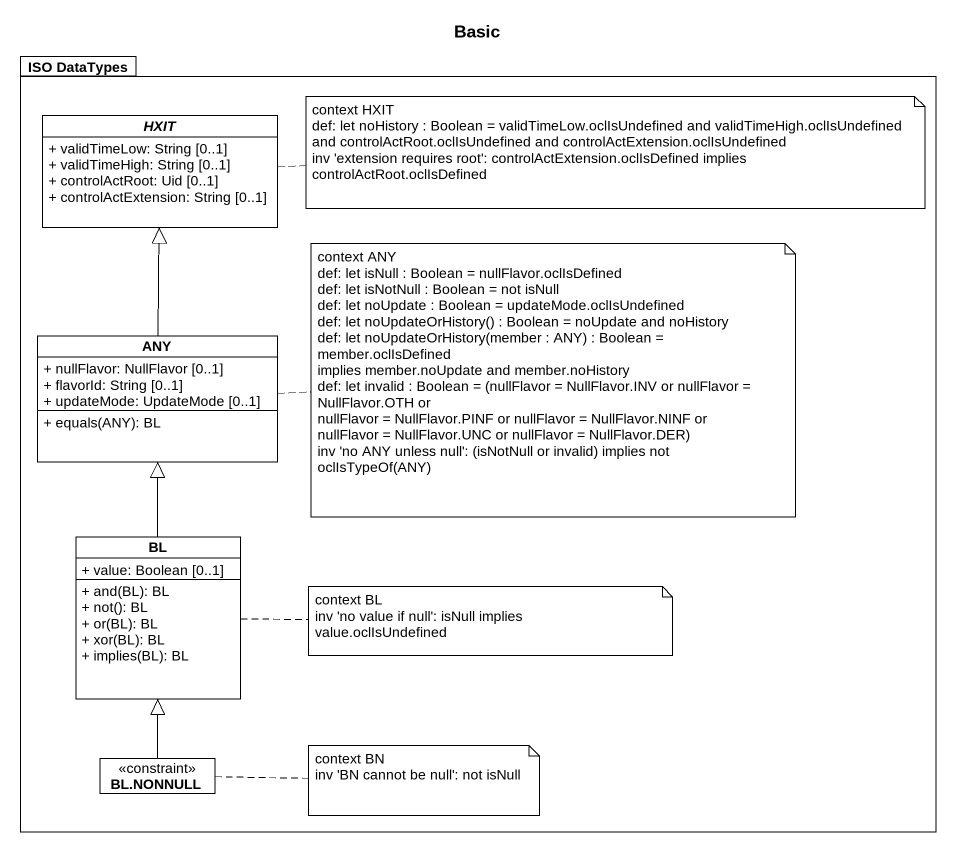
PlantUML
@startuml
title Basic
hide circle
hide empty members
skinparam classAttributeIconSize 0
package "ISO DataTypes" as ISO_DataTypes #FFFFFF {
  abstract class HXIT {
    + validTimeLow: String [0..1]
    + validTimeHigh: String [0..1]
    + controlActRoot: Uid [0..1]
    + controlActExtension: String [0..1]
  }
  class ANY {
    + nullFlavor: NullFlavor [0..1]
    + flavorId: String [0..1]
    + updateMode: UpdateMode [0..1]
    + equals(ANY): BL
  }
  class BL {
    + value: Boolean [0..1]
    + and(BL): BL
    + not(): BL
    + or(BL): BL
    + xor(BL): BL
    + implies(BL): BL
  }
  class "BL.NONNULL" as BL_NONNULL <<constraint>>
}
ANY -up-|> HXIT
BL -up-|> ANY
BL_NONNULL -up-|> BL
note right of HXIT
  context HXIT
  def: let noHistory : Boolean = validTimeLow.oclIsUndefined and validTimeHigh.oclIsUndefined
  and controlActRoot.oclIsUndefined and controlActExtension.oclIsUndefined
  inv 'extension requires root': controlActExtension.oclIsDefined implies controlActRoot.oclIsDefined
end note
note right of ANY
  context ANY
  def: let isNull : Boolean = nullFlavor.oclIsDefined
  def: let isNotNull : Boolean = not isNull
  def: let noUpdate : Boolean = updateMode.oclIsUndefined
  def: let noUpdateOrHistory() : Boolean = noUpdate and noHistory
  def: let noUpdateOrHistory(member : ANY) : Boolean = member.oclIsDefined
  implies member.noUpdate and member.noHistory
  def: let invalid : Boolean = (nullFlavor = NullFlavor.INV or nullFlavor = NullFlavor.OTH or
  nullFlavor = NullFlavor.PINF or nullFlavor = NullFlavor.NINF or
  nullFlavor = NullFlavor.UNC or nullFlavor = NullFlavor.DER)
  inv 'no ANY unless null': (isNotNull or invalid) implies not oclIsTypeOf(ANY)
end note
note right of BL
  context BL
  inv 'no value if null': isNull implies value.oclIsUndefined
end note
note right of BL_NONNULL
  context BN
  inv 'BN cannot be null': not isNull
end note
@enduml
